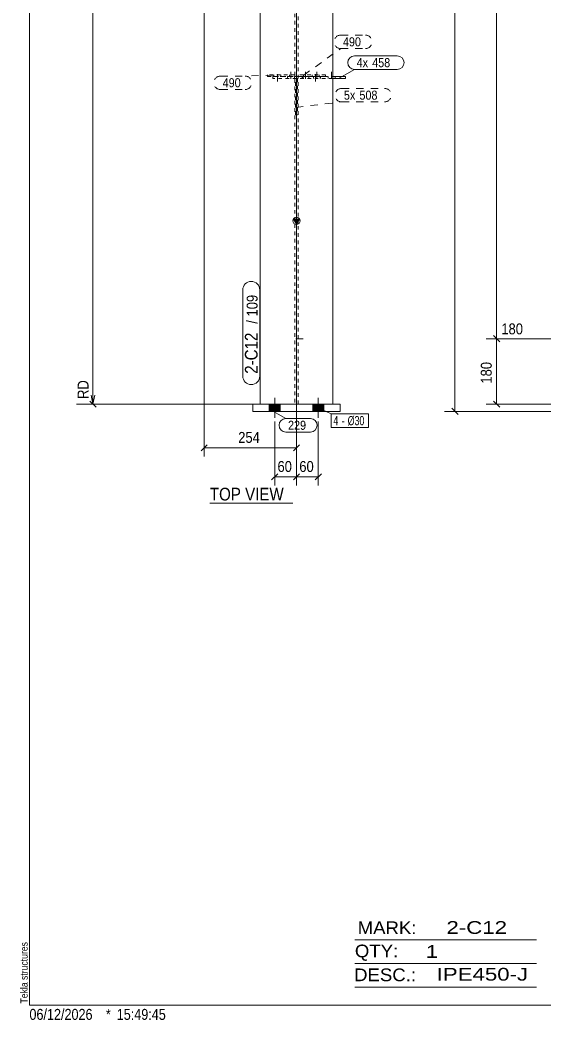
# Model space of a CAD drawing. Header units: millimetres. Extents: x 2 to 579, y 1 to 825.
# Drawn here: x 2.4 to 146.8, y 1 to 276 of the extents above; entities that cross this region are included whole.
import ezdxf

# ---------------------------------------------------------------- set-up
doc = ezdxf.new("R2010")
doc.units = ezdxf.units.MM
for name, pattern in [('XKITLINE00', [0]), ('XKITLINE01', [4, 1, -1, 1, -1]), ('XKITLINE02', [4, 2, -2]), ('XKITLINE03', [6, 3, -1, 1, -1])]:
    doc.linetypes.add(name, pattern=pattern)
for name, color, linetype, lineweight in [('Bolt', 3, 'Continuous', 0), ('BoltMark', 7, 'Continuous', 0), ('Dimensions', 7, 'Continuous', 0), ('DrawingSheet', 5, 'Continuous', 0), ('OtherObjectType', 7, 'Continuous', 0), ('Part', 2, 'Continuous', 0), ('PartMark', 7, 'Continuous', 0)]:
    doc.layers.add(name, color=color, linetype=linetype, lineweight=lineweight)
doc.styles.add('ARIAL', font='ARIAL.TTF')
doc.styles.add('ARIAL_NARROW', font='ARIALN.TTF')

# ---------------------------------------------------------------- blocks, each defined once
blk = doc.blocks.new('*A56')
at = {"layer": 'Bolt', "color": 3, "linetype": 'XKITLINE02', "lineweight": 0}
blk.add_line((80.24, 188.35), (76.66, 188.35), dxfattribs=at)
blk = doc.blocks.new('*A57')
at = {"layer": 'Bolt'}
for points in [[(73.95, 170.35), (73.95, 168.35), (70.95, 168.35), (70.95, 170.35)], [(73.95, 170.35), (73.95, 168.35), (70.95, 168.35), (70.95, 170.35)], [(85.95, 170.35), (85.95, 168.35), (82.95, 168.35), (82.95, 170.35)], [(85.95, 170.35), (85.95, 168.35), (82.95, 168.35), (82.95, 170.35)]]:
    blk.add_hatch(color=3, dxfattribs=at).paths.add_polyline_path(points, flags=17)
at = {"layer": 'Bolt', "color": 3, "linetype": 'XKITLINE00', "lineweight": 0}
for p, q in [((72.45, 172.1), (72.45, 166.6)), ((72.45, 172.1), (72.45, 166.6)), ((84.45, 172.1), (84.45, 166.6)), ((84.45, 172.1), (84.45, 166.6)), ((70.95, 170.35), (70.95, 168.35)), ((70.95, 170.35), (70.95, 168.35)), ((73.95, 170.35), (73.95, 168.35)), ((73.95, 170.35), (73.95, 168.35)), ((82.95, 170.35), (82.95, 168.35)), ((82.95, 170.35), (82.95, 168.35)), ((85.95, 170.35), (85.95, 168.35)), ((85.95, 170.35), (85.95, 168.35))]:
    blk.add_line(p, q, dxfattribs=at)
blk = doc.blocks.new('*A58')
at = {"layer": 'Bolt', "color": 3, "linetype": 'XKITLINE02', "lineweight": 0}
for p, q in [((73.2, 259.1), (73.2, 262.1)), ((72.22, 260.45), (72.22, 260.95)), ((74.18, 260.45), (74.18, 260.95))]:
    blk.add_line(p, q, dxfattribs=at)
blk = doc.blocks.new('*A59')
at = {"layer": 'Bolt', "color": 3, "linetype": 'XKITLINE02', "lineweight": 0}
for p, q in [((83.7, 259.1), (83.7, 262.1)), ((82.72, 260.45), (82.72, 260.95)), ((84.68, 260.45), (84.68, 260.95))]:
    blk.add_line(p, q, dxfattribs=at)
blk = doc.blocks.new('*A60')
at = {"layer": 'Bolt', "color": 3, "linetype": 'XKITLINE02', "lineweight": 0}
for p, q in [((76.93, 261.79), (76.93, 258.79)), ((80.94, 261.79), (80.94, 258.79)), ((84.08, 261.79), (84.08, 258.79)), ((88.1, 261.79), (88.1, 258.79)), ((75.99, 260.45), (75.99, 259.95)), ((77.86, 260.45), (77.86, 259.95)), ((80.01, 260.45), (80.01, 259.95)), ((81.88, 260.45), (81.88, 259.95)), ((83.14, 260.45), (83.14, 259.95)), ((85.02, 260.45), (85.02, 259.95)), ((87.16, 260.45), (87.16, 259.95)), ((89.04, 260.45), (89.04, 259.95))]:
    blk.add_line(p, q, dxfattribs=at)
blk = doc.blocks.new('*A69')
at = {"layer": 'Part'}
blk.add_hatch(color=2, dxfattribs=at).paths.add_polyline_path([(77.65, 221.25), (79.25, 221.25), (78.45, 219.85)], flags=17)
at = {"layer": 'Part', "color": 2, "linetype": 'XKITLINE00', "lineweight": 0}
for p, q in [((68.45, 219.95), (68.45, 291.75)), ((88.45, 291.75), (88.45, 219.95)), ((78.45, 219.85), (77.65, 221.25)), ((77.65, 221.25), (79.25, 221.25)), ((79.25, 221.25), (78.45, 219.85)), ((68.45, 170.35), (68.45, 219.85)), ((88.45, 219.85), (88.45, 170.35))]:
    blk.add_line(p, q, dxfattribs=at)
at = {"layer": 'Part', "color": 7, "linetype": 'XKITLINE01', "lineweight": 0}
for p, q in [((78, 291.75), (78, 219.95)), ((78.9, 219.95), (78.9, 291.75)), ((78, 219.85), (78, 170.35)), ((78.9, 170.35), (78.9, 219.85)), ((68.45, 170.35), (88.45, 170.35))]:
    blk.add_line(p, q, dxfattribs=at)
at = {"layer": 'Part', "color": 7, "linetype": 'XKITLINE03', "lineweight": 0}
for p, q in [((78.45, 219.95), (78.45, 291.75)), ((78.45, 160.35), (78.45, 219.85))]:
    blk.add_line(p, q, dxfattribs=at)
at = {"layer": 'Part', "color": 2, "linetype": 'XKITLINE00', "lineweight": 0}
blk.add_circle((78.45, 220.75), 1, dxfattribs=at)
blk = doc.blocks.new('*A73')
at = {"layer": 'Part', "color": 2, "linetype": 'XKITLINE00', "lineweight": 0}
for p, q in [((66.45, 168.35), (66.45, 170.35)), ((66.45, 170.35), (90.45, 170.35)), ((90.45, 168.35), (66.45, 168.35)), ((90.45, 170.35), (90.45, 168.35))]:
    blk.add_line(p, q, dxfattribs=at)
blk = doc.blocks.new('*A79')
at = {"layer": 'Part', "color": 7, "linetype": 'XKITLINE01', "lineweight": 0}
for p, q in [((78, 260.95), (70.5, 260.95)), ((70.5, 260.95), (70.5, 260.45)), ((70.5, 260.45), (78, 260.45)), ((76.5, 260.45), (76.5, 260.95)), ((78, 260.45), (78, 260.95))]:
    blk.add_line(p, q, dxfattribs=at)
blk = doc.blocks.new('*A80')
at = {"layer": 'Part', "color": 7, "linetype": 'XKITLINE01', "lineweight": 0}
for p, q in [((86.4, 260.95), (78.9, 260.95)), ((78.9, 260.95), (78.9, 260.45)), ((78.9, 260.45), (86.4, 260.45)), ((80.4, 260.45), (80.4, 260.95)), ((86.4, 260.45), (86.4, 260.95))]:
    blk.add_line(p, q, dxfattribs=at)
blk = doc.blocks.new('*A81')
at = {"layer": 'Part', "color": 7, "linetype": 'XKITLINE01', "lineweight": 0}
for p, q in [((78.2, 259.95), (78.7, 259.95)), ((78.2, 249.95), (78.2, 259.95)), ((78.2, 259.95), (78.7, 259.95)), ((78.7, 259.95), (78.7, 249.95)), ((78.7, 249.95), (78.2, 249.95))]:
    blk.add_line(p, q, dxfattribs=at)
blk = doc.blocks.new('*A82')
at = {"layer": 'Part', "color": 7, "linetype": 'XKITLINE01', "lineweight": 0}
for p, q in [((71.95, 260.45), (71.95, 259.95)), ((71.95, 259.95), (71.95, 260.45)), ((71.95, 260.45), (88.45, 260.45)), ((88.45, 259.95), (71.95, 259.95)), ((80.27, 259.95), (80.27, 260.45)), ((84.95, 260.45), (84.95, 259.95)), ((84.95, 259.95), (84.95, 260.45))]:
    blk.add_line(p, q, dxfattribs=at)
at = {"layer": 'Part', "color": 2, "linetype": 'XKITLINE00', "lineweight": 0}
for p, q in [((91.9, 260.45), (88.45, 260.45)), ((91.9, 259.95), (88.45, 259.95)), ((91.9, 260.45), (91.9, 259.95))]:
    blk.add_line(p, q, dxfattribs=at)
blk = doc.blocks.new('*A162')
at = {"layer": 'DrawingSheet', "color": 5, "linetype": 'XKITLINE00', "lineweight": 0}
for p, q in [((5, 825), (5, 5)), ((5, 5), (579, 5))]:
    blk.add_line(p, q, dxfattribs=at)
at = {"layer": 'DrawingSheet', "color": 5, "style": 'ARIAL', "width": 0.85}
blk.add_text('Tekla structures', height=2, rotation=90, dxfattribs=at).set_placement((4.5, 5.5))
blk = doc.blocks.new('*A166')
at = {"layer": 'OtherObjectType', "color": 6, "linetype": 'XKITLINE00', "lineweight": 0}
for p, q in [((94.5, 23), (144.5, 23)), ((94.5, 16.5), (144.5, 16.5)), ((94.5, 10), (144.5, 10))]:
    blk.add_line(p, q, dxfattribs=at)
at = {"layer": 'OtherObjectType', "color": 6, "style": 'ARIAL_NARROW'}
for s, width, p in [('MARK:', 1.275, (95.27, 24.58)), ('2-C12', 1.525501, (119.69, 24.65)), ('QTY:', 1.275, (94.5, 18.19)), ('1', 1.525501, (113.99, 18.05)), ('DESC.:', 1.275, (94.29, 11.63)), ('IPE450-J', 1.525501, (117, 11.79))]:
    blk.add_text(s, height=3.5, dxfattribs=dict(at, width=width)).set_placement(p)
blk = doc.blocks.new('*A169')
at = {"layer": 'OtherObjectType', "color": 7, "style": 'ARIAL_NARROW', "width": 1.008832}
for s, p in [('06/12/2026', (4.99, 1)), ('*', (26, 1)), ('15:49:45', (29, 1))]:
    blk.add_text(s, height=3, dxfattribs=at).set_placement(p)
blk = doc.blocks.new('*A170')
at = {"layer": 'Dimensions', "color": 7, "linetype": 'XKITLINE00', "lineweight": 0}
for p, q in [((122.04, 168.35), (122.04, 656.66)), ((272.49, 168.35), (119.19, 168.35)), ((121.19, 169.2), (122.89, 167.5))]:
    blk.add_line(p, q, dxfattribs=at)
at = {"layer": 'Dimensions', "color": 3}
blk.add_point((122.04, 168.35), dxfattribs=at)
blk = doc.blocks.new('*A185')
at = {"layer": 'Dimensions', "color": 7, "linetype": 'XKITLINE00', "lineweight": 0}
for p, q in [((133.49, 188.35), (133.49, 558.96)), ((295.6, 188.35), (130.64, 188.35)), ((132.64, 189.2), (134.34, 187.5))]:
    blk.add_line(p, q, dxfattribs=at)
at = {"layer": 'Dimensions', "color": 3}
blk.add_point((133.49, 188.35), dxfattribs=at)
blk = doc.blocks.new('*A188')
at = {"layer": 'Dimensions', "color": 7, "linetype": 'XKITLINE00', "lineweight": 0}
for p, q in [((295.6, 188.35), (130.64, 188.35)), ((132.64, 189.2), (134.34, 187.5)), ((133.49, 170.35), (133.49, 188.35)), ((132.64, 171.2), (134.34, 169.5)), ((273.99, 170.35), (130.64, 170.35))]:
    blk.add_line(p, q, dxfattribs=at)
at = {"layer": 'Dimensions', "color": 3}
for p in [(133.49, 188.35), (133.49, 170.35)]:
    blk.add_point(p, dxfattribs=at)
at = {"layer": 'Dimensions', "color": 3, "style": 'ARIAL', "width": 0.85}
blk.add_text('180', height=3, dxfattribs=at).set_placement((134.79, 189.55))
blk.add_text('180', height=3, rotation=90.0002, dxfattribs=at).set_placement((132.14, 176.01))
blk = doc.blocks.new('*A248')
at = {"layer": 'Dimensions', "color": 7, "linetype": 'XKITLINE00', "lineweight": 0}
for p, q in [((53.06, 573.7), (53.06, 155.95)), ((78.45, 573.7), (78.45, 155.95)), ((53.91, 159.2), (52.22, 157.5)), ((53.06, 158.35), (78.45, 158.35)), ((79.3, 159.2), (77.6, 157.5))]:
    blk.add_line(p, q, dxfattribs=at)
at = {"layer": 'Dimensions', "color": 3}
for p in [(53.06, 158.35), (78.45, 158.35)]:
    blk.add_point(p, dxfattribs=at)
at = {"layer": 'Dimensions', "color": 3, "style": 'ARIAL', "width": 0.85}
blk.add_text('254', height=3, dxfattribs=at).set_placement((62.42, 159.7))
blk = doc.blocks.new('*A249')
at = {"layer": 'Dimensions', "color": 7, "linetype": 'XKITLINE00', "lineweight": 0}
for p, q in [((78.45, 169.35), (78.45, 147.95)), ((72.45, 165.6), (72.45, 147.95)), ((73.3, 151.2), (71.6, 149.5)), ((72.45, 150.35), (78.45, 150.35)), ((79.3, 151.2), (77.6, 149.5))]:
    blk.add_line(p, q, dxfattribs=at)
at = {"layer": 'Dimensions', "color": 3}
for p in [(72.45, 150.35), (78.45, 150.35)]:
    blk.add_point(p, dxfattribs=at)
at = {"layer": 'Dimensions', "color": 3, "style": 'ARIAL', "width": 0.85}
blk.add_text('60', height=3, dxfattribs=at).set_placement((73.22, 151.7))
blk = doc.blocks.new('*A250')
at = {"layer": 'Dimensions', "color": 7, "linetype": 'XKITLINE00', "lineweight": 0}
for p, q in [((78.45, 169.35), (78.45, 147.95)), ((84.45, 165.6), (84.45, 147.95)), ((79.3, 151.2), (77.6, 149.5)), ((78.45, 150.35), (84.45, 150.35)), ((85.3, 151.2), (83.6, 149.5))]:
    blk.add_line(p, q, dxfattribs=at)
at = {"layer": 'Dimensions', "color": 3}
for p in [(78.45, 150.35), (84.45, 150.35)]:
    blk.add_point(p, dxfattribs=at)
at = {"layer": 'Dimensions', "color": 3, "style": 'ARIAL', "width": 0.85}
blk.add_text('60', height=3, dxfattribs=at).set_placement((79.22, 151.7))
blk = doc.blocks.new('*A251')
at = {"layer": 'BoltMark', "color": 7, "linetype": 'XKITLINE00', "lineweight": 0}
for p, q in [((84.45, 169.35), (87.99, 167.66)), ((87.99, 167.66), (98.28, 167.66)), ((87.99, 163.96), (87.99, 167.66)), ((98.28, 163.96), (98.28, 167.66)), ((87.99, 163.96), (98.28, 163.96))]:
    blk.add_line(p, q, dxfattribs=at)
at = {"layer": 'BoltMark', "color": 3, "style": 'ARIAL_NARROW', "width": 0.85}
for s, p in [('4', (88.59, 164.56)), ('-', (90.86, 164.56)), ('Ø30', (92.51, 164.56))]:
    blk.add_text(s, height=2.5, dxfattribs=at).set_placement(p)
blk = doc.blocks.new('*A254')
at = {"layer": 'PartMark', "color": 7, "linetype": 'XKITLINE00', "lineweight": 0}
for p, q in [((63.65, 178.1), (63.65, 201.75)), ((68.35, 178.1), (68.35, 201.75))]:
    blk.add_line(p, q, dxfattribs=at)
for centre, start, end in [((66, 201.75), 0, 180), ((66, 178.1), 180, 0)]:
    blk.add_arc(centre, 2.35, start, end, dxfattribs=at)
at = {"layer": 'PartMark', "color": 3, "style": 'ARIAL', "width": 0.85}
for s, p in [('109', (67.75, 194.47)), ('/', (67.75, 192.46))]:
    blk.add_text(s, height=3, rotation=90.0002, dxfattribs=at).set_placement(p)
at = {"layer": 'PartMark', "color": 1, "style": 'ARIAL', "width": 0.85}
blk.add_text('2-C12', height=3.5, rotation=90.0002, dxfattribs=at).set_placement((67.75, 178.7))
blk = doc.blocks.new('*A256')
at = {"layer": 'PartMark', "color": 7, "linetype": 'XKITLINE00', "lineweight": 0}
for p, q in [((94.39, 266.13), (106.18, 266.13)), ((90.15, 260.03), (94.39, 262.43)), ((94.39, 262.43), (106.18, 262.43))]:
    blk.add_line(p, q, dxfattribs=at)
for centre, start, end in [((94.39, 264.28), 90, 270), ((106.18, 264.28), 270, 90)]:
    blk.add_arc(centre, 1.85, start, end, dxfattribs=at)
at = {"layer": 'PartMark', "color": 3, "style": 'ARIAL', "width": 0.85}
for s, p in [('4x', (94.99, 263.03)), ('458', (99.27, 263.03))]:
    blk.add_text(s, height=2.5, dxfattribs=at).set_placement(p)
blk = doc.blocks.new('*A257')
at = {"layer": 'PartMark', "color": 7, "linetype": 'XKITLINE02', "lineweight": 0}
for p, q in [((90.89, 257.19), (102.67, 257.19)), ((78.33, 251.98), (90.89, 253.49)), ((90.89, 253.49), (102.67, 253.49))]:
    blk.add_line(p, q, dxfattribs=at)
for centre, start, end in [((90.89, 255.34), 90, 270), ((102.67, 255.34), 270, 90)]:
    blk.add_arc(centre, 1.85, start, end, dxfattribs=at)
at = {"layer": 'PartMark', "color": 3, "style": 'ARIAL', "width": 0.85}
for s, p in [('5x', (91.49, 254.09)), ('508', (95.76, 254.09))]:
    blk.add_text(s, height=2.5, dxfattribs=at).set_placement(p)
blk = doc.blocks.new('*A260')
at = {"layer": 'OtherObjectType', "color": 7, "linetype": 'XKITLINE00', "lineweight": 0}
blk.add_line((54.61, 143.1), (77.43, 143.1), dxfattribs=at)
at = {"layer": 'OtherObjectType', "color": 7, "style": 'ARIAL', "width": 0.85}
blk.add_text('TOP VIEW', height=3.5, dxfattribs=at).set_placement((54.61, 143.85))
blk = doc.blocks.new('*A261')
at = {"layer": 'PartMark', "color": 7, "linetype": 'XKITLINE00', "lineweight": 0}
for p, q in [((71.28, 168.78), (75.52, 166.39)), ((75.52, 166.39), (82.28, 166.39)), ((75.52, 162.69), (82.28, 162.69))]:
    blk.add_line(p, q, dxfattribs=at)
for centre, start, end in [((75.52, 164.54), 90, 270), ((82.28, 164.54), 270, 90)]:
    blk.add_arc(centre, 1.85, start, end, dxfattribs=at)
at = {"layer": 'PartMark', "color": 3, "style": 'ARIAL', "width": 0.85}
blk.add_text('229', height=2.5, dxfattribs=at).set_placement((76.12, 163.29))
blk = doc.blocks.new('*A266')
at = {"layer": 'Dimensions', "color": 7, "linetype": 'XKITLINE00', "lineweight": 0}
for p, q in [((22.45, 170.35), (22.45, 576.01)), ((22.45, 177.57), (22.45, 170.35)), ((21.6, 171.2), (23.3, 169.5)), ((21.95, 172.85), (22.45, 170.35)), ((22.95, 172.85), (22.45, 170.35)), ((67.45, 170.35), (17.95, 170.35)), ((67.45, 170.35), (19.6, 170.35))]:
    blk.add_line(p, q, dxfattribs=at)
at = {"layer": 'Dimensions', "color": 3}
blk.add_point((22.45, 170.35), dxfattribs=at)
at = {"layer": 'Dimensions', "color": 7}
blk.add_point((22.45, 170.35), dxfattribs=at)
at = {"layer": 'Dimensions', "color": 3, "style": 'ARIAL', "width": 0.85}
blk.add_text('RD', height=3, rotation=90.0002, dxfattribs=at).set_placement((21.25, 171.79))
blk = doc.blocks.new('*A275')
at = {"layer": 'PartMark', "color": 7, "linetype": 'XKITLINE02', "lineweight": 0}
for p, q in [((90.62, 271.86), (97.38, 271.86)), ((80.43, 260.82), (90.62, 268.16)), ((90.62, 268.16), (97.38, 268.16))]:
    blk.add_line(p, q, dxfattribs=at)
for centre, start, end in [((90.62, 270.01), 90, 270), ((97.38, 270.01), 270, 90)]:
    blk.add_arc(centre, 1.85, start, end, dxfattribs=at)
at = {"layer": 'PartMark', "color": 3, "style": 'ARIAL', "width": 0.85}
blk.add_text('490', height=2.5, dxfattribs=at).set_placement((91.22, 268.76))
blk = doc.blocks.new('*A276')
at = {"layer": 'PartMark', "color": 7, "linetype": 'XKITLINE02', "lineweight": 0}
for p, q in [((57.54, 260.6), (64.3, 260.6)), ((72.03, 260.82), (64.3, 260.6)), ((57.54, 256.9), (64.3, 256.9))]:
    blk.add_line(p, q, dxfattribs=at)
for centre, start, end in [((57.54, 258.75), 90, 270), ((64.3, 258.75), 270, 90)]:
    blk.add_arc(centre, 1.85, start, end, dxfattribs=at)
at = {"layer": 'PartMark', "color": 3, "style": 'ARIAL', "width": 0.85}
blk.add_text('490', height=2.5, dxfattribs=at).set_placement((58.14, 257.5))

msp = doc.modelspace()

# ---------------------------------------------------------------- block references
at = {"lineweight": 0}
for name in ['*A162', '*A170', '*A266', '*A248', '*A185', '*A56', '*A275', '*A256', '*A58', '*A60', '*A59', '*A276', '*A79', '*A82', '*A81', '*A80', '*A257', '*A254', '*A188', '*A57', '*A73', '*A261', '*A249', '*A250', '*A251', '*A260', '*A166', '*A169']:
    msp.add_blockref(name, (0, 0), dxfattribs=at)
at = {"layer": 'Part', "lineweight": 0}
msp.add_blockref('*A69', (0, 0), dxfattribs=at)

doc.saveas('drawing.dxf')
